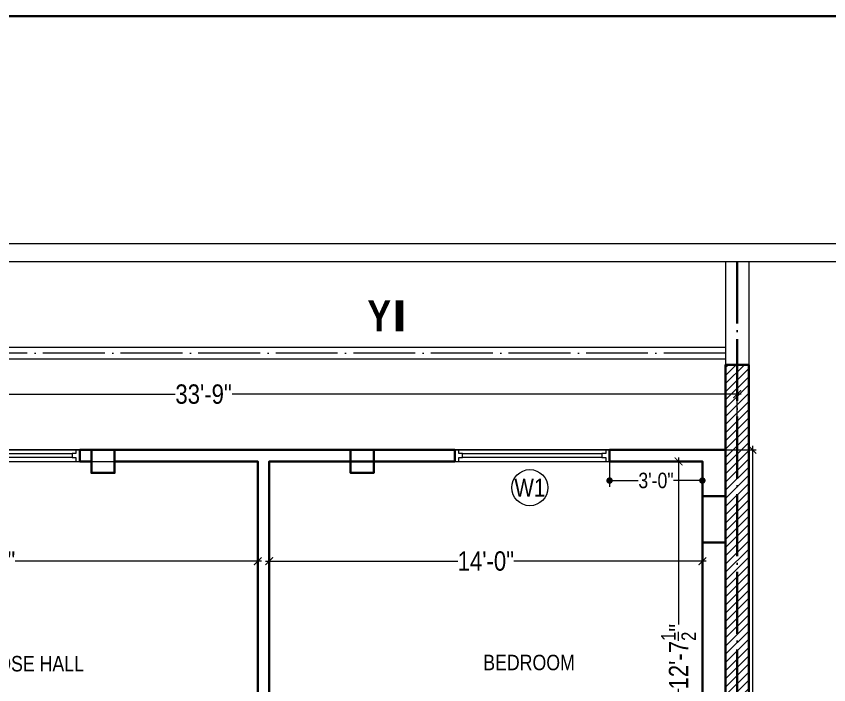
# Model space of a CAD drawing. Header units: millimetres. Extents: x 56222 to 162971, y -175692 to -121287.
# Drawn here: x 157058.3 to 157373.5, y -172392.3 to -172133 of the extents above; entities that cross this region are included whole.
import ezdxf

# ---------------------------------------------------------------- set-up
doc = ezdxf.new("R2010")
doc.units = ezdxf.units.MM
doc.header["$MEASUREMENT"] = 0
doc.header["$PDMODE"] = 35
doc.linetypes.add('ACAD_ISO04W100', pattern=[30, 24, -3, 0, -3])
doc.layers.get('Defpoints').update_dxf_attribs({"color": 220})
for name, color, linetype, lineweight in [('COLUMN', 1, 'Continuous', 30), ('FIRST FLOOR ( DIM )', 250, 'Continuous', 9), ('GROUND FLOOR', 7, 'Continuous', 9), ('GROUND FLOOR  ( HATCH )', 251, 'Continuous', 9), ('SECOND FLOOR', 7, 'Continuous', 9), ('SECOND FLOOR  ( PLINE )', 251, 'Continuous', 30), ('SECOND FLOOR ( DIM )', 7, 'Continuous', 9), ('SECOND FLOOR ( DW_RAIL )', 7, 'Continuous', 9), ('SECOND FLOOR ( TEXT )', 7, 'Continuous', 9), ('SECTION', 7, 'Continuous', 9), ('X_PLOT', 1, 'Continuous', 9), ('X_SHEET', 7, 'Continuous', 9)]:
    doc.layers.add(name, color=color, linetype=linetype, lineweight=lineweight)
doc.styles.add('Cn BT~6', font='swissc.ttf', dxfattribs={"height": 6})
doc.styles.add("Cn_BT_0'-0", font='swissc.ttf')
doc.styles.add('Cn_BT_7', font='swissc.ttf', dxfattribs={"height": 7})
doc.styles.add('Cn_BT_7½', font='swissc.ttf', dxfattribs={"height": 7.5})
doc.styles.add('KATHA', font='swissc.ttf')
doc.dimstyles.new('Cn BT~6', dxfattribs={"dimtxt": 0.18, "dimasz": 2.5, "dimexe": 2.5, "dimexo": 0, "dimgap": 0.09, "dimtad": 0, "dimdec": 3, "dimzin": 3, "dimdsep": 46, "dimlunit": 4, "dimtxsty": 'Cn BT~6', "dimblk": 'DOT', "dimcen": 0.09, "dimdle": 2, "dimclrd": 250, "dimclre": 250, "dimclrt": 5, "dimadec": 0, "dimazin": 0, "dimtfac": 0.75, "dimtdec": 3, "dimtofl": 0, "dimtmove": 0, "dimatfit": 3, "dimfxl": 1, "dimtolj": 1, "dimtzin": 0, "dimlwd": 15, "dimlwe": 15, "dimarcsym": 0})
doc.dimstyles.new('Cn_BT_7½', dxfattribs={"dimtxt": 9, "dimasz": 3, "dimexe": 1.5, "dimexo": 0, "dimgap": 0.09, "dimtad": 0, "dimdec": 3, "dimzin": 3, "dimdsep": 46, "dimlunit": 4, "dimtxsty": 'Cn_BT_7½', "dimblk": 'ARCHTICK', "dimcen": 0.09, "dimdle": 1.5, "dimclrd": 251, "dimclre": 251, "dimclrt": 14, "dimadec": 0, "dimazin": 0, "dimtfac": 0.75, "dimtdec": 3, "dimtofl": 0, "dimtmove": 0, "dimatfit": 3, "dimfxl": 0, "dimtolj": 1, "dimtzin": 0, "dimlwd": 15, "dimlwe": 15, "dimarcsym": 0})

# ---------------------------------------------------------------- blocks, each defined once
blk = doc.blocks.new('_ArchTick')
at = {"color": 0, "linetype": 'ByBlock', "const_width": 0.15}
blk.add_lwpolyline([(-0.5, -0.5), (0.5, 0.5)], dxfattribs=at)
blk = doc.blocks.new('*D249')
at = {"layer": 'Defpoints', "color": 0, "transparency": 16777216}
for p in [(157333.47, -172301.12), (157328.97, -172611.62), (157343.86, -172611.62)]:
    blk.add_point(p, dxfattribs=at)
at = {"layer": 'SECOND FLOOR ( DIM )', "color": 251, "lineweight": 15, "transparency": 16777216}
for p, q in [((157343.86, -172299.62), (157343.86, -172441.21)), ((157333.47, -172301.12), (157345.36, -172301.12)), ((157343.86, -172613.12), (157343.86, -172471.52)), ((157328.97, -172611.62), (157345.36, -172611.62))]:
    blk.add_line(p, q, dxfattribs=at)
at = {"layer": 'SECOND FLOOR ( DIM )', "color": 251, "lineweight": 15, "transparency": 16777216, "xscale": 3, "yscale": 3, "zscale": 3}
for p, rotation in [((157343.86, -172301.12), 90), ((157343.86, -172611.62), 270)]:
    blk.add_blockref('_ArchTick', p, dxfattribs=dict(at, rotation=rotation))
at = {"layer": 'SECOND FLOOR ( DIM )', "color": 14, "transparency": 16777216, "insert": (157343.86, -172456.37), "char_height": 7.5, "attachment_point": 5, "rotation": 90, "style": 'Cn_BT_7½'}
blk.add_mtext('\\A1;25\'-10{\\H0.750000x;\\S1/2;}"', dxfattribs=at)
blk = doc.blocks.new('*D247')
at = {"layer": 'Defpoints', "color": 0, "transparency": 16777216}
for p in [(157324.47, -172305.62), (157315.23, -172457.12), (157324.47, -172457.12)]:
    blk.add_point(p, dxfattribs=at)
at = {"layer": 'SECOND FLOOR ( DIM )', "color": 251, "lineweight": 15, "transparency": 16777216}
for p, q in [((157324.47, -172305.62), (157313.73, -172305.62)), ((157315.23, -172304.12), (157315.23, -172368.83)), ((157315.23, -172458.62), (157315.23, -172393.9)), ((157324.47, -172457.12), (157313.73, -172457.12))]:
    blk.add_line(p, q, dxfattribs=at)
at = {"layer": 'SECOND FLOOR ( DIM )', "color": 251, "lineweight": 15, "transparency": 16777216, "xscale": 3, "yscale": 3, "zscale": 3}
for p, rotation in [((157315.23, -172305.62), 90), ((157315.23, -172457.12), 270)]:
    blk.add_blockref('_ArchTick', p, dxfattribs=dict(at, rotation=rotation))
at = {"layer": 'SECOND FLOOR ( DIM )', "color": 14, "transparency": 16777216, "insert": (157315.23, -172381.37), "char_height": 7.5, "attachment_point": 5, "rotation": 90, "style": 'Cn_BT_7½'}
blk.add_mtext('\\A1;12\'-7{\\H0.750000x;\\S1/2;}"', dxfattribs=at)
blk = doc.blocks.new('*D246')
at = {"layer": 'Defpoints', "color": 0, "transparency": 16777216}
for p in [(157156.47, -172334.12), (157324.47, -172334.12), (157324.47, -172344.32)]:
    blk.add_point(p, dxfattribs=at)
at = {"layer": 'SECOND FLOOR ( DIM )', "color": 251, "lineweight": 15, "transparency": 16777216}
for p, q in [((157156.47, -172334.12), (157156.47, -172345.82)), ((157324.47, -172334.12), (157324.47, -172345.82)), ((157154.97, -172344.32), (157229.61, -172344.32)), ((157325.97, -172344.32), (157251.33, -172344.32))]:
    blk.add_line(p, q, dxfattribs=at)
at = {"layer": 'SECOND FLOOR ( DIM )', "color": 251, "lineweight": 15, "transparency": 16777216, "xscale": 3, "yscale": 3, "zscale": 3, "rotation": 180}
blk.add_blockref('_ArchTick', (157156.47, -172344.32), dxfattribs=at)
at = {"layer": 'SECOND FLOOR ( DIM )', "color": 251, "lineweight": 15, "transparency": 16777216, "xscale": 3, "yscale": 3, "zscale": 3}
blk.add_blockref('_ArchTick', (157324.47, -172344.32), dxfattribs=at)
at = {"layer": 'SECOND FLOOR ( DIM )', "color": 14, "transparency": 16777216, "insert": (157240.47, -172344.32), "char_height": 7.5, "attachment_point": 5, "style": 'Cn_BT_7½'}
blk.add_mtext('\\A1;14\'-0"', dxfattribs=at)
blk = doc.blocks.new('*D245')
at = {"layer": 'Defpoints', "color": 0, "transparency": 16777216}
for p in [(156941.97, -172334.12), (157151.97, -172334.12), (156941.97, -172344.32)]:
    blk.add_point(p, dxfattribs=at)
at = {"layer": 'SECOND FLOOR ( DIM )', "color": 251, "lineweight": 15, "transparency": 16777216}
for p, q in [((156941.97, -172334.12), (156941.97, -172345.82)), ((157151.97, -172334.12), (157151.97, -172345.82)), ((156940.47, -172344.32), (157036.11, -172344.32)), ((157153.47, -172344.32), (157057.83, -172344.32))]:
    blk.add_line(p, q, dxfattribs=at)
at = {"layer": 'SECOND FLOOR ( DIM )', "color": 251, "lineweight": 15, "transparency": 16777216, "xscale": 3, "yscale": 3, "zscale": 3, "rotation": 180}
blk.add_blockref('_ArchTick', (156941.97, -172344.32), dxfattribs=at)
at = {"layer": 'SECOND FLOOR ( DIM )', "color": 251, "lineweight": 15, "transparency": 16777216, "xscale": 3, "yscale": 3, "zscale": 3}
blk.add_blockref('_ArchTick', (157151.97, -172344.32), dxfattribs=at)
at = {"layer": 'SECOND FLOOR ( DIM )', "color": 14, "transparency": 16777216, "insert": (157046.97, -172344.32), "char_height": 7.5, "attachment_point": 5, "style": 'Cn_BT_7½'}
blk.add_mtext('\\A1;17\'-6"', dxfattribs=at)
blk = doc.blocks.new('*D244')
at = {"layer": 'Defpoints', "color": 0, "transparency": 16777216}
for p in [(156932.97, -172279.56), (156932.97, -172301.12), (157337.97, -172301.12)]:
    blk.add_point(p, dxfattribs=at)
at = {"layer": 'SECOND FLOOR ( DIM )', "color": 251, "lineweight": 15, "transparency": 16777216}
for p, q in [((156931.47, -172279.56), (157119.93, -172279.56)), ((156932.97, -172301.12), (156932.97, -172278.06)), ((157339.47, -172279.56), (157142.01, -172279.56)), ((157337.97, -172301.12), (157337.97, -172278.06))]:
    blk.add_line(p, q, dxfattribs=at)
at = {"layer": 'SECOND FLOOR ( DIM )', "color": 251, "lineweight": 15, "transparency": 16777216, "xscale": 3, "yscale": 3, "zscale": 3, "rotation": 180}
blk.add_blockref('_ArchTick', (156932.97, -172279.56), dxfattribs=at)
at = {"layer": 'SECOND FLOOR ( DIM )', "color": 251, "lineweight": 15, "transparency": 16777216, "xscale": 3, "yscale": 3, "zscale": 3}
blk.add_blockref('_ArchTick', (157337.97, -172279.56), dxfattribs=at)
at = {"layer": 'SECOND FLOOR ( DIM )', "color": 14, "transparency": 16777216, "insert": (157130.97, -172279.56), "char_height": 7.5, "attachment_point": 5, "style": 'Cn_BT_7½'}
blk.add_mtext('\\A1;33\'-9"', dxfattribs=at)
blk = doc.blocks.new('_Dot')
at = {"color": 0, "linetype": 'ByBlock', "lineweight": -2}
blk.add_line((-0.5, 0), (-1, 0), dxfattribs=at)
at = {"color": 0, "linetype": 'ByBlock', "const_width": 0.5}
blk.add_lwpolyline([(-0.25, 0, 1), (0.25, 0, 1)], format="xyb", close=True, dxfattribs=at)
blk = doc.blocks.new('*D227')
at = {"layer": 'Defpoints', "color": 0, "transparency": 16777216}
for p in [(157288.47, -172305.62), (157324.47, -172305.62), (157324.47, -172313.05)]:
    blk.add_point(p, dxfattribs=at)
at = {"layer": 'FIRST FLOOR ( DIM )', "color": 250, "lineweight": 15, "transparency": 16777216}
for p, q in [((157288.47, -172305.62), (157288.47, -172315.55)), ((157324.47, -172305.62), (157324.47, -172315.55)), ((157290.97, -172313.05), (157299.61, -172313.05)), ((157321.97, -172313.05), (157313.33, -172313.05))]:
    blk.add_line(p, q, dxfattribs=at)
at = {"layer": 'FIRST FLOOR ( DIM )', "color": 250, "lineweight": 15, "transparency": 16777216, "xscale": 2.5, "yscale": 2.5, "zscale": 2.5, "rotation": 180}
blk.add_blockref('_Dot', (157288.47, -172313.05), dxfattribs=at)
at = {"layer": 'FIRST FLOOR ( DIM )', "color": 250, "lineweight": 15, "transparency": 16777216, "xscale": 2.5, "yscale": 2.5, "zscale": 2.5}
blk.add_blockref('_Dot', (157324.47, -172313.05), dxfattribs=at)
at = {"layer": 'FIRST FLOOR ( DIM )', "color": 5, "transparency": 16777216, "insert": (157306.47, -172313.05), "char_height": 6, "attachment_point": 5, "style": 'Cn BT~6'}
blk.add_mtext('\\A1;3\'-0"', dxfattribs=at)

msp = doc.modelspace()

# ---------------------------------------------------------------- hatches: boundary and pattern name
at = {"layer": 'GROUND FLOOR  ( HATCH )'}
h = msp.add_hatch(dxfattribs=at)
h.set_pattern_fill('ANSI31', color=6, scale=18, style=0)
h.set_pattern_definition([(45, (40801.7837, -9992.4438), (-1.590990258, 1.590990258), [])])
h.paths.add_polyline_path([(157342.46966, -172268.11814), (157333.46967, -172268.11814), (157333.46967, -172611.61815), (157342.46966, -172611.61815)])

# ---------------------------------------------------------------- linework, layer by layer
at = {"layer": 'COLUMN'}
for points in [[(157087.46967, -172301.11814), (157096.46967, -172301.11814), (157096.46967, -172310.11814), (157087.46967, -172310.11814)], [(157187.96967, -172301.11814), (157196.96967, -172301.11814), (157196.96967, -172310.11814), (157187.96967, -172310.11814)], [(157324.46967, -172319.11814), (157333.46967, -172319.11814), (157333.46967, -172337.11814), (157324.46967, -172337.11814)]]:
    msp.add_lwpolyline(points, close=True, dxfattribs=at)
at = {"layer": 'FIRST FLOOR ( DIM )', "color": 5}
msp.add_circle((157257.54506, -172315.81007), 7, dxfattribs=at)
at = {"layer": 'GROUND FLOOR'}
for p, q in [((157333.46966, -172228.06928), (157333.46966, -172749.00209)), ((157333.46967, -172228.06928), (157333.46967, -172325.11814)), ((157342.46967, -172228.06928), (157342.46967, -172749.00209)), ((156833.21967, -172261.36814), (157333.46966, -172261.36814)), ((156837.71967, -172265.86814), (157333.46966, -172265.86814))]:
    msp.add_line(p, q, dxfattribs=at)
at = {"layer": 'GROUND FLOOR', "color": 1, "linetype": 'ACAD_ISO04W100'}
msp.add_line((157337.96967, -172228.06928), (157337.96967, -172611.61814), dxfattribs=at)
msp.add_lwpolyline([(157333.46966, -172263.61814), (156835.46967, -172263.61814), (156835.46967, -172726.11814), (157333.46967, -172726.11814)], dxfattribs=at)
at = {"layer": 'GROUND FLOOR', "color": 6, "lineweight": 30}
msp.add_lwpolyline([(157342.46966, -172268.11814), (157333.46967, -172268.11814), (157333.46967, -172611.61815), (157342.46966, -172611.61815)], close=True, dxfattribs=at)
at = {"layer": 'SECOND FLOOR'}
for p, q in [((156932.96967, -172301.11814), (157333.46967, -172301.11814)), ((157082.96967, -172301.11814), (157082.96967, -172305.61813)), ((157096.46967, -172301.11814), (157096.46967, -172305.61814)), ((157228.46967, -172301.11814), (157228.46967, -172305.61814)), ((157288.46967, -172301.11814), (157288.46967, -172305.61814)), ((156941.96967, -172305.61814), (157151.96967, -172305.61814)), ((157151.96967, -172305.61814), (157151.96967, -172457.11814)), ((157156.46967, -172305.61814), (157324.46967, -172305.61814)), ((157156.46967, -172457.11814), (157156.46967, -172305.61814)), ((157324.46967, -172305.61814), (157324.46967, -172457.11814))]:
    msp.add_line(p, q, dxfattribs=at)
at = {"layer": 'SECOND FLOOR  ( PLINE )'}
for points in [[(157087.46967, -172305.61814), (157082.96967, -172305.61814), (157082.96967, -172301.11814), (157087.46967, -172301.11814)], [(157228.46967, -172301.11814), (157096.46967, -172301.11814), (157096.46967, -172305.61814), (157151.96967, -172305.61814), (157151.96967, -172457.11814), (157132.46967, -172457.11814), (157132.46967, -172461.61814), (157198.46967, -172461.61814), (157198.46967, -172457.11814), (157156.46967, -172457.11814), (157156.46967, -172305.61814), (157228.46967, -172305.61814)], [(157333.46967, -172301.11814), (157288.46967, -172301.11814), (157288.46967, -172305.61814), (157324.46967, -172305.61814), (157324.46967, -172457.11814), (157292.96967, -172457.11814), (157292.96967, -172461.61814), (157324.46967, -172461.61814), (157324.46967, -172589.11814), (157291.46967, -172589.11814), (157291.46967, -172593.61814), (157324.46967, -172593.61814), (157324.46967, -172611.61814), (157333.46967, -172611.61814)]]:
    msp.add_lwpolyline(points, close=True, dxfattribs=at)
at = {"layer": 'SECOND FLOOR ( DW_RAIL )'}
for points in [[(157082.96967, -172301.11813), (157081.46967, -172301.11813), (157081.46967, -172302.61813), (157079.96967, -172302.61813), (157079.96967, -172304.11813), (157013.96967, -172304.11813), (157013.96967, -172302.61813), (157012.46967, -172302.61813), (157012.46967, -172301.11813), (157010.96967, -172301.11813), (157010.96967, -172305.61813), (157012.46967, -172305.61813), (157012.46967, -172304.11813), (157013.96967, -172304.11813), (157013.96967, -172302.61813), (157079.96967, -172302.61813), (157079.96967, -172304.11813), (157081.46967, -172304.11813), (157081.46967, -172305.61813), (157082.96967, -172305.61813), (157082.96967, -172301.11813), (157010.96967, -172301.11813), (157010.96967, -172305.61813), (157082.96967, -172305.61813)], [(157288.46967, -172301.11814), (157286.96967, -172301.11814), (157286.96967, -172302.61814), (157285.46967, -172302.61814), (157285.46967, -172304.11814), (157231.46967, -172304.11814), (157231.46967, -172302.61814), (157229.96967, -172302.61814), (157229.96967, -172301.11814), (157228.46967, -172301.11814), (157228.46967, -172305.61814), (157229.96967, -172305.61814), (157229.96967, -172304.11814), (157231.46967, -172304.11814), (157231.46967, -172302.61814), (157285.46967, -172302.61814), (157285.46967, -172304.11814), (157286.96967, -172304.11814), (157286.96967, -172305.61814), (157288.46967, -172305.61814), (157288.46967, -172301.11814), (157228.46967, -172301.11814), (157228.46967, -172305.61814), (157288.46967, -172305.61814)]]:
    msp.add_lwpolyline(points, close=True, dxfattribs=at)
at = {"layer": 'SECTION', "color": 5}
msp.add_lwpolyline([(157205.50667, -172677.71222, 12, 12, 0), (157208.50667, -172677.71222, 0, 0, 0), (157208.50667, -172249.21071, 12, 12, 0), (157205.50667, -172249.21071, 12, 12, 0)], format="xyseb", dxfattribs=at)
at = {"layer": 'X_PLOT', "linetype": 'ACAD_ISO04W100', "lineweight": 30}
msp.add_line((157337.96966, -172228.06928), (157337.96966, -172723.86814), dxfattribs=at)
at = {"layer": 'X_SHEET', "color": 1, "lineweight": 30}
for points in [[(154711.25874, -172132.95107), (157705.48342, -172132.95107), (157705.48342, -172885.57019), (154711.25874, -172885.57019)], [(154711.25874, -172132.95107), (157705.48342, -172132.95107), (157705.48342, -174655.79245), (154711.25874, -174655.79245)]]:
    msp.add_lwpolyline(points, close=True, dxfattribs=at)
at = {"layer": 'X_SHEET'}
for points in [[(157548.53132, -172756.00209), (156781.38295, -172756.00209), (156781.38295, -172221.06928), (157548.53132, -172221.06928)], [(157541.53132, -172749.00209), (156788.38295, -172749.00209), (156788.38295, -172228.06928), (157541.53132, -172228.06928)]]:
    msp.add_lwpolyline(points, close=True, dxfattribs=at)

# ---------------------------------------------------------------- texts
at = {"layer": 'FIRST FLOOR ( DIM )', "color": 5, "insert": (157257.54506, -172315.81007), "char_height": 7, "attachment_point": 5, "style": 'Cn_BT_7'}
msp.add_mtext('W1', dxfattribs=at)
at = {"layer": 'SECOND FLOOR ( TEXT )', "char_height": 6, "attachment_point": 5, "style": 'KATHA'}
for s, insert in [('MULTIPURPOSE HALL', (157047.89798, -172384.12614)), ('BEDROOM', (157257.23203, -172383.6716))]:
    msp.add_mtext(s, dxfattribs=dict(at, insert=insert))
at = {"layer": 'SECTION', "color": 5, "insert": (157194.53272, -172255.1708), "char_height": 12, "attachment_point": 7, "line_spacing_factor": 1.157143, "style": "Cn_BT_0'-0"}
msp.add_mtext('{\\fSwis721 Cn BT|b1|i0|c0|p34;Y}', dxfattribs=at)

# ---------------------------------------------------------------- dimensions: what is measured, and where the dimension line sits
at = {"layer": 'FIRST FLOOR ( DIM )', "color": 1}
dim = msp.add_linear_dim(base=(157324.46967, -172313.04503), p1=(157288.46967, -172305.61814), p2=(157324.46967, -172305.61814), dimstyle='Cn BT~6', dxfattribs=at)
dim.commit()
dim.dimension.update_dxf_attribs({"geometry": '*D227', "text_midpoint": (157306.46967, -172313.04503)})
at = {"layer": 'SECOND FLOOR ( DIM )'}
dim = msp.add_linear_dim(base=(156932.96967, -172279.55831), p1=(157337.96966, -172301.11814), p2=(156932.96967, -172301.11814), dimstyle='Cn_BT_7½', dxfattribs=at)
dim.commit()
dim.dimension.update_dxf_attribs({"geometry": '*D244', "text_midpoint": (157130.96967, -172279.55831), "dimtype": 160})
dim = msp.add_linear_dim(base=(157343.85801, -172611.61814), p1=(157333.46967, -172301.11814), p2=(157328.96967, -172611.61814), angle=90, dimstyle='Cn_BT_7½', override={"dimtmove": 1}, dxfattribs=at)
dim.commit()
dim.dimension.update_dxf_attribs({"geometry": '*D249', "text_midpoint": (157343.85801, -172456.36814)})
dim = msp.add_linear_dim(base=(157315.22517, -172457.11814), p1=(157324.46967, -172305.61814), p2=(157324.46967, -172457.11814), angle=90, dimstyle='Cn_BT_7½', dxfattribs=at)
dim.commit()
dim.dimension.update_dxf_attribs({"geometry": '*D247', "text_midpoint": (157315.22517, -172381.36814)})
for base, p1, p2, picture, middle in [((156941.96967, -172344.31893), (157151.96967, -172334.11814), (156941.96967, -172334.11814), '*D245', (157046.96967, -172344.31893)), ((157324.46967, -172344.31893), (157156.46967, -172334.11814), (157324.46967, -172334.11814), '*D246', (157240.46967, -172344.31893))]:
    dim = msp.add_linear_dim(base=base, p1=p1, p2=p2, dimstyle='Cn_BT_7½', dxfattribs=at)
    dim.commit()
    dim.dimension.update_dxf_attribs({"geometry": picture, "text_midpoint": middle})

doc.saveas('drawing.dxf')
